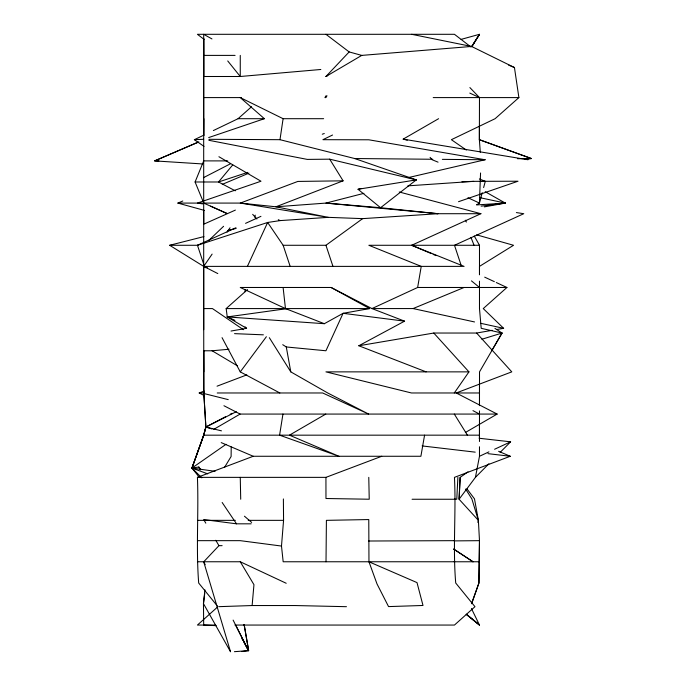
<?xml version="1.0" encoding="UTF-8"?>
<svg xmlns="http://www.w3.org/2000/svg" width="686" height="686" viewBox="0 0 686 686"><rect width="100%" height="100%" fill="white"/><g stroke="black" fill="none" stroke-linecap="round" stroke-linejoin="round"><path stroke-width="1.03" d="M217.273 605.875L198.683 583.023C195.939 547.857 198.794 512.588 197.422 477.362L253.237 456.267L420.895 456.267L424.574 435.156M203.708 308.58L203.802 392.469M211.957 38.931L203.691 34.3L203.691 308.58L212.454 308.58L243.35 329.674M199.172 477.13L191.96 468.058L203.725 435.181L205.894 427.035L203.811 393.498L203.725 350.778M245.099 291.696L245.099 289.586M234.921 625.057L454.466 625.057L474.969 606.69L455.718 583.023C452.734 547.865 456.199 512.579 454.449 477.362L510.264 456.267L498.619 451.302M479.463 423.562L479.463 438.328L479.497 410.905M494.915 328.345L502.032 333.036L479.514 371.863L479.488 405.632L479.48 383.474M479.488 281.149L479.48 308.58L481.203 328.32L502.032 333.036L491.828 350.597M474.249 235.993L479.488 245.279L479.488 274.82L479.48 266.382L513.54 245.279L476.65 234.852M203.725 210.473L203.768 224.185L235.384 210.096M203.802 118.695L203.708 135.571L203.691 38.519L203.759 55.395L235.084 55.395M368.965 561.783L417.011 582.603L422.996 605.472L388.55 606.596L377.017 583.957L368.965 561.783L368.776 519.559L326.407 520.348L326.013 561.765L454.449 561.757M480.303 152.258L479.368 139.687L479.48 97.592L469.884 87.576M231.216 446.903L231.113 456.507L224.545 467.355M476.779 204.677L479.437 203.082L480.552 172.975M454.106 540.894L479.471 540.662L478.939 583.023L471.582 603.731L478.905 583.023L479.48 540.662L478.382 520.348L474.48 498.842L466.995 488.929M467.989 471.848L460.16 477.362L459.088 499.254L478.382 520.348L477.833 522.38M457.879 477.362L456.782 499.228L454.681 499.125M460.16 477.362L459.071 499.254L475.424 477.362L488.904 463.753M326.013 561.765L283.172 561.765L281.492 546.056L283.567 520.348L283.387 498.945M219.006 606.656L252.122 605.541L253.957 584.686L240.263 561.757L197.422 561.757M204.934 589.866L203.459 603.603L203.691 625.049L216.133 625.666M204.737 593.321L203.459 603.603L230.487 651.7M208.938 139.309L279.982 139.687L283.104 118.695L240.263 97.592L264.384 118.695L208.698 137.569M282.949 414.07L279.588 435.164L338.918 456.267L289.458 435.164L325.79 414.07M331.106 287.477L369.608 308.58L343.077 313.313L324.349 323.698L285.47 308.58L240.263 287.477L331.106 287.477L371.949 308.58L417.645 287.477L421.238 266.382L368.854 245.279L454.492 245.279L523.744 213.706L516.395 212.583M475.424 477.362L479.48 456.267L479.48 446.775M201.821 477.859L191.96 468.058L203.699 435.181L205.869 427.035L203.914 394.553M207.729 473.846L191.969 468.058L203.708 435.181L205.869 427.035L225.514 416.736M482.224 192.732L479.437 203.082L467.963 197.739M483.621 187.561L485.294 181.353L479.385 178.952M254.695 217.153L255.243 215.147M202.979 201.169L195.09 181.987L203.708 160.893L227.726 160.893M247.397 266.382L267.643 222.47L280.085 220.6L328.32 217.351L362.637 218.637L438.071 213.706L480.903 213.706L411.66 245.279L431.202 253.554M326.982 95.774L325.936 97.592L324.924 97.592L326.022 95.774M471.651 46.639L479.497 34.3L471.779 46.665L479.497 34.3L461.112 39.385M212.128 254.094L203.691 266.382L169.648 245.279L203.931 236.584M227.057 232.16L230.042 227.769M454.303 392.975L468.95 371.863L433.784 333.036L358.821 345.761L426.109 371.863M279.837 392.975L240.263 371.872L266.382 336.723M232.7 164.949L218.525 181.987L195.09 181.987M230.513 651.7L203.716 561.808L218.937 545.67L222.118 545.653M327.745 75.554L325.936 76.498L349.165 51.93L361.754 55.395L471.574 46.451L514.449 67.545L518.89 97.592L495.103 118.695L451.388 139.687L466.3 150.028M500.137 452.408L510.616 441.818L479.145 438.251M209.084 240.169L223.593 226.286M217.934 606.69L197.439 625.057L215.644 625.057M496.287 282.538L506.92 287.477L483.253 308.58L503.627 328.32L496.355 329.589M231.01 331.038L246.591 328.32L227.246 316.932L226.166 308.58L247.517 289.586M213.372 130.563L238.076 118.695L251.556 106.733M279.982 139.687L354.679 158.535L416.282 179.886L380.567 207.721L325.936 203.09L275.918 206.795L240.306 203.082L177.871 203.09L182.802 201.007M207.335 267.729L204.437 266.382L197.465 245.279L267.643 222.47L283.147 245.279L325.936 245.279L362.637 218.637M215.07 471.308L191.96 468.058L226.046 444.305M325.936 76.498L361.754 55.395M213.758 429.367L240.117 414.07L497.144 414.07L465.322 432.532M407.295 140.201L403.162 139.138L438.603 118.695M358.821 345.761L404.577 321.159L371.949 308.58L413.101 308.563L474.532 321.948M230.179 414.275L232.048 413.298M203.468 177.674L230.487 163.765M221.467 430.851L205.869 427.035L236.31 411.703M332.556 135.022L322.917 139.687L368.776 139.79L485.131 159.752L408.041 177.657M204.016 146.384L194.378 139.687L203.879 135.125M479.48 456.267L488.912 451.885M494.58 449.261L510.616 441.818M197.465 245.279L235.941 227.735M245.554 223.353L260.946 216.339M197.8 142.319L154.633 160.893L202.37 163.937M198.837 141.899L154.633 160.893L158.92 160.893M222.29 184.371L248.932 173.138M413.101 308.563L464.079 287.477M343.103 180.83L275.918 206.795L328.32 217.351L240.306 203.082L297.835 181.43L343.103 180.83L329.692 159.169L307.277 159.401L208.87 140.296M203.948 395.428L199.189 392.975L204.154 391.089M217.05 386.184L246.823 374.882M197.422 477.362L325.936 477.362L381.75 456.267M322.274 134.216L324.281 133.513M458.531 201.693L518.007 181.224L483.167 181.318M247.689 172.375L218.525 181.987L235.281 190.819M481.906 339.244L502.032 333.036M363.923 193.332L325.936 203.09L438.071 213.706L380.567 207.721L358.032 189.276L361.153 188.547M414.224 180.409L416.282 179.886L329.692 159.169M227.829 230.513L236.138 228.404M484.333 206.88L505.316 203.09L485.225 191.703M433.784 333.036L476.616 333.036L492.196 330.318M358.032 189.276L416.282 179.886M525.039 159.538L531.367 158.535L479.394 139.687L479.394 126.044M191.994 468.058L198.837 467.02L200.604 469.67M234.946 320.379L227.246 316.932L287.365 308.58M241.892 651.537L248.641 650.62L244.122 624.483M481.135 206.143L505.316 203.09L480.209 197.731M203.751 371.872L203.691 350.778L212.111 350.778L228.978 349.243M320.834 69.483L240.263 76.498L203.716 76.498L203.691 55.395M234.415 651.683L248.641 650.62L244.122 624.483M407.887 185.855L473.657 181.353L481.049 181.327M476.693 204.925L505.316 203.09L503.198 203.185M194.378 139.687L203.639 139.284M461.927 181.756L473.657 181.353M517.484 158.706L531.367 158.535L479.325 139.687M454.449 540.662L368.674 541.014M203.691 97.592L241.515 97.592M433.209 97.592L518.89 97.592M238.076 118.695L264.384 118.695M283.104 118.695L323.629 118.695M169.648 245.279L198.305 245.279M454.827 245.279L479.488 245.279M204.437 266.382L464.079 266.382L411.66 245.279M417.645 287.477L506.92 287.477M226.166 308.58L369.608 308.58M468.95 371.863L325.936 371.872L411.463 392.975L479.471 392.975M199.189 392.975L204.497 392.975M217.23 392.975L322.669 392.975L368.631 414.07L327.728 392.975L290.795 371.872L269.349 337.701M203.708 435.181L479.48 435.164L479.48 441.501M412.08 499.254L454.921 499.254M197.894 520.348L235.375 520.348M248.229 520.348L283.567 520.348M205.8 523.161L203.699 519.568L236.507 523.821L251.162 523.821M197.422 540.662L240.263 540.662L281.492 546.056M479.497 561.757L454.132 561.774M252.122 605.541L294.954 605.541L346.456 606.69M354.679 158.535L432.737 159.263M442.359 159.358L485.131 159.752M480.423 181.224L485.294 181.353M234.543 333.645L263.381 334.828M227.246 316.932L324.349 323.698M282.735 344.689L286.285 346.962L325.936 350.769L343.077 313.313L404.577 321.159M422.122 445.926L475.218 452.151M487.969 453.652L510.264 456.267M202.713 203.888L197.465 203.082L260.989 181.224L218.911 156.725M403.162 139.138L527.988 159.752M411.617 34.3L471.574 46.451M480.766 323.312L503.627 328.32M203.811 393.498L228.241 399.629M399.226 191.986L480.903 213.706M177.871 203.09L204.428 210.405M205.911 427.035L212.017 428.99M438.054 162.153L432.146 159.752L430.088 157.36M508.6 65.084L514.449 67.545M433.158 254.377L436.082 255.621M221.218 442.616L253.237 456.267M203.691 203.09L227.006 213.492L210.568 206.126M484.685 277.153L494.349 281.646M469.824 93.09L479.48 97.592M240.263 561.757L286.208 583.272M203.716 329.674L203.691 266.382L217.805 273.577M278.302 219.683L280.085 220.6M497.144 414.07L456.216 392.975L511.79 371.863L476.616 333.036M223.936 405.726L240.117 414.07M472.954 410.631L479.497 414.07M212.111 350.778L237.588 365.921M325.936 34.3L349.165 51.93M204.016 39.342L197.422 34.3L454.449 34.3L470.862 46.922M203.699 266.382L205.388 267.703M466.18 614.253L479.48 625.057L471.428 608.525M471.462 280.883L479.497 287.477M244.448 516.198L251.659 522.432M245.082 326.853L246.591 328.32M252.68 214.341L256.881 218.988M227.735 60.951L240.263 76.498L240.263 55.395M222.161 502.495L236.507 523.821M465.631 489.058L471.882 498.945L478.348 520.348M454.303 414.07L467.415 435.156M215.79 540.268L218.937 545.67M198.837 467.02L200.406 469.773M465.34 220.206L466.394 222.067M241.892 638.529L242.913 640.398M243.933 642.268L248.529 650.68L235.538 624.877M222.05 337.658L240.263 371.872M203.716 561.808L205.165 564.681M233.111 620.101L248.529 650.68M470.948 237.382L474.06 245.279M325.936 245.279L332.967 266.382M283.147 245.279L290.161 266.382M454.492 245.279L461.155 265.379M286.285 346.962L290.795 371.872M283.104 287.477L285.47 308.58M368.776 477.362L369.231 499.228L325.97 498.508L325.936 477.362M240.263 477.362L240.717 499.237M473.014 561.757L453.703 549.074L473.014 561.757M479.48 625.057L466.394 614.287L479.488 625.057"/></g></svg>
